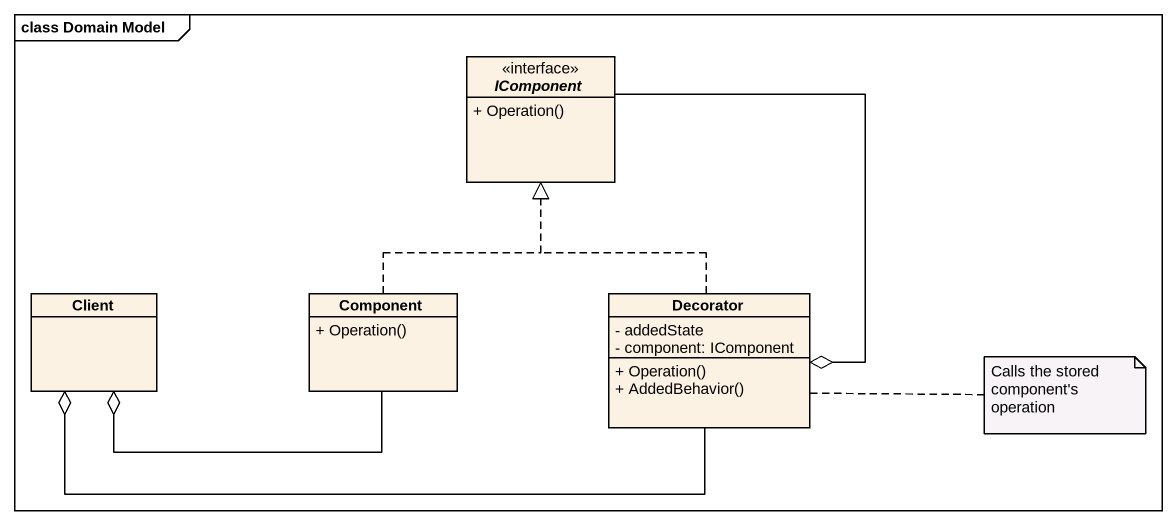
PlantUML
@startuml
mainframe class Domain Model
hide circle
hide empty members
skinparam classAttributeIconSize 0
interface IComponent {
  + Operation()
}
class Client
class "Component" as Component_ {
  + Operation()
}
class Decorator {
  - addedState
  - component: IComponent
  + Operation()
  + AddedBehavior()
}
IComponent --o Decorator
Component_ .up.|> IComponent
Component_ -left-o Client
Decorator .up.|> IComponent
Decorator -left-o Client
note right of Decorator
  Calls the stored
  component's operation
end note
@enduml
